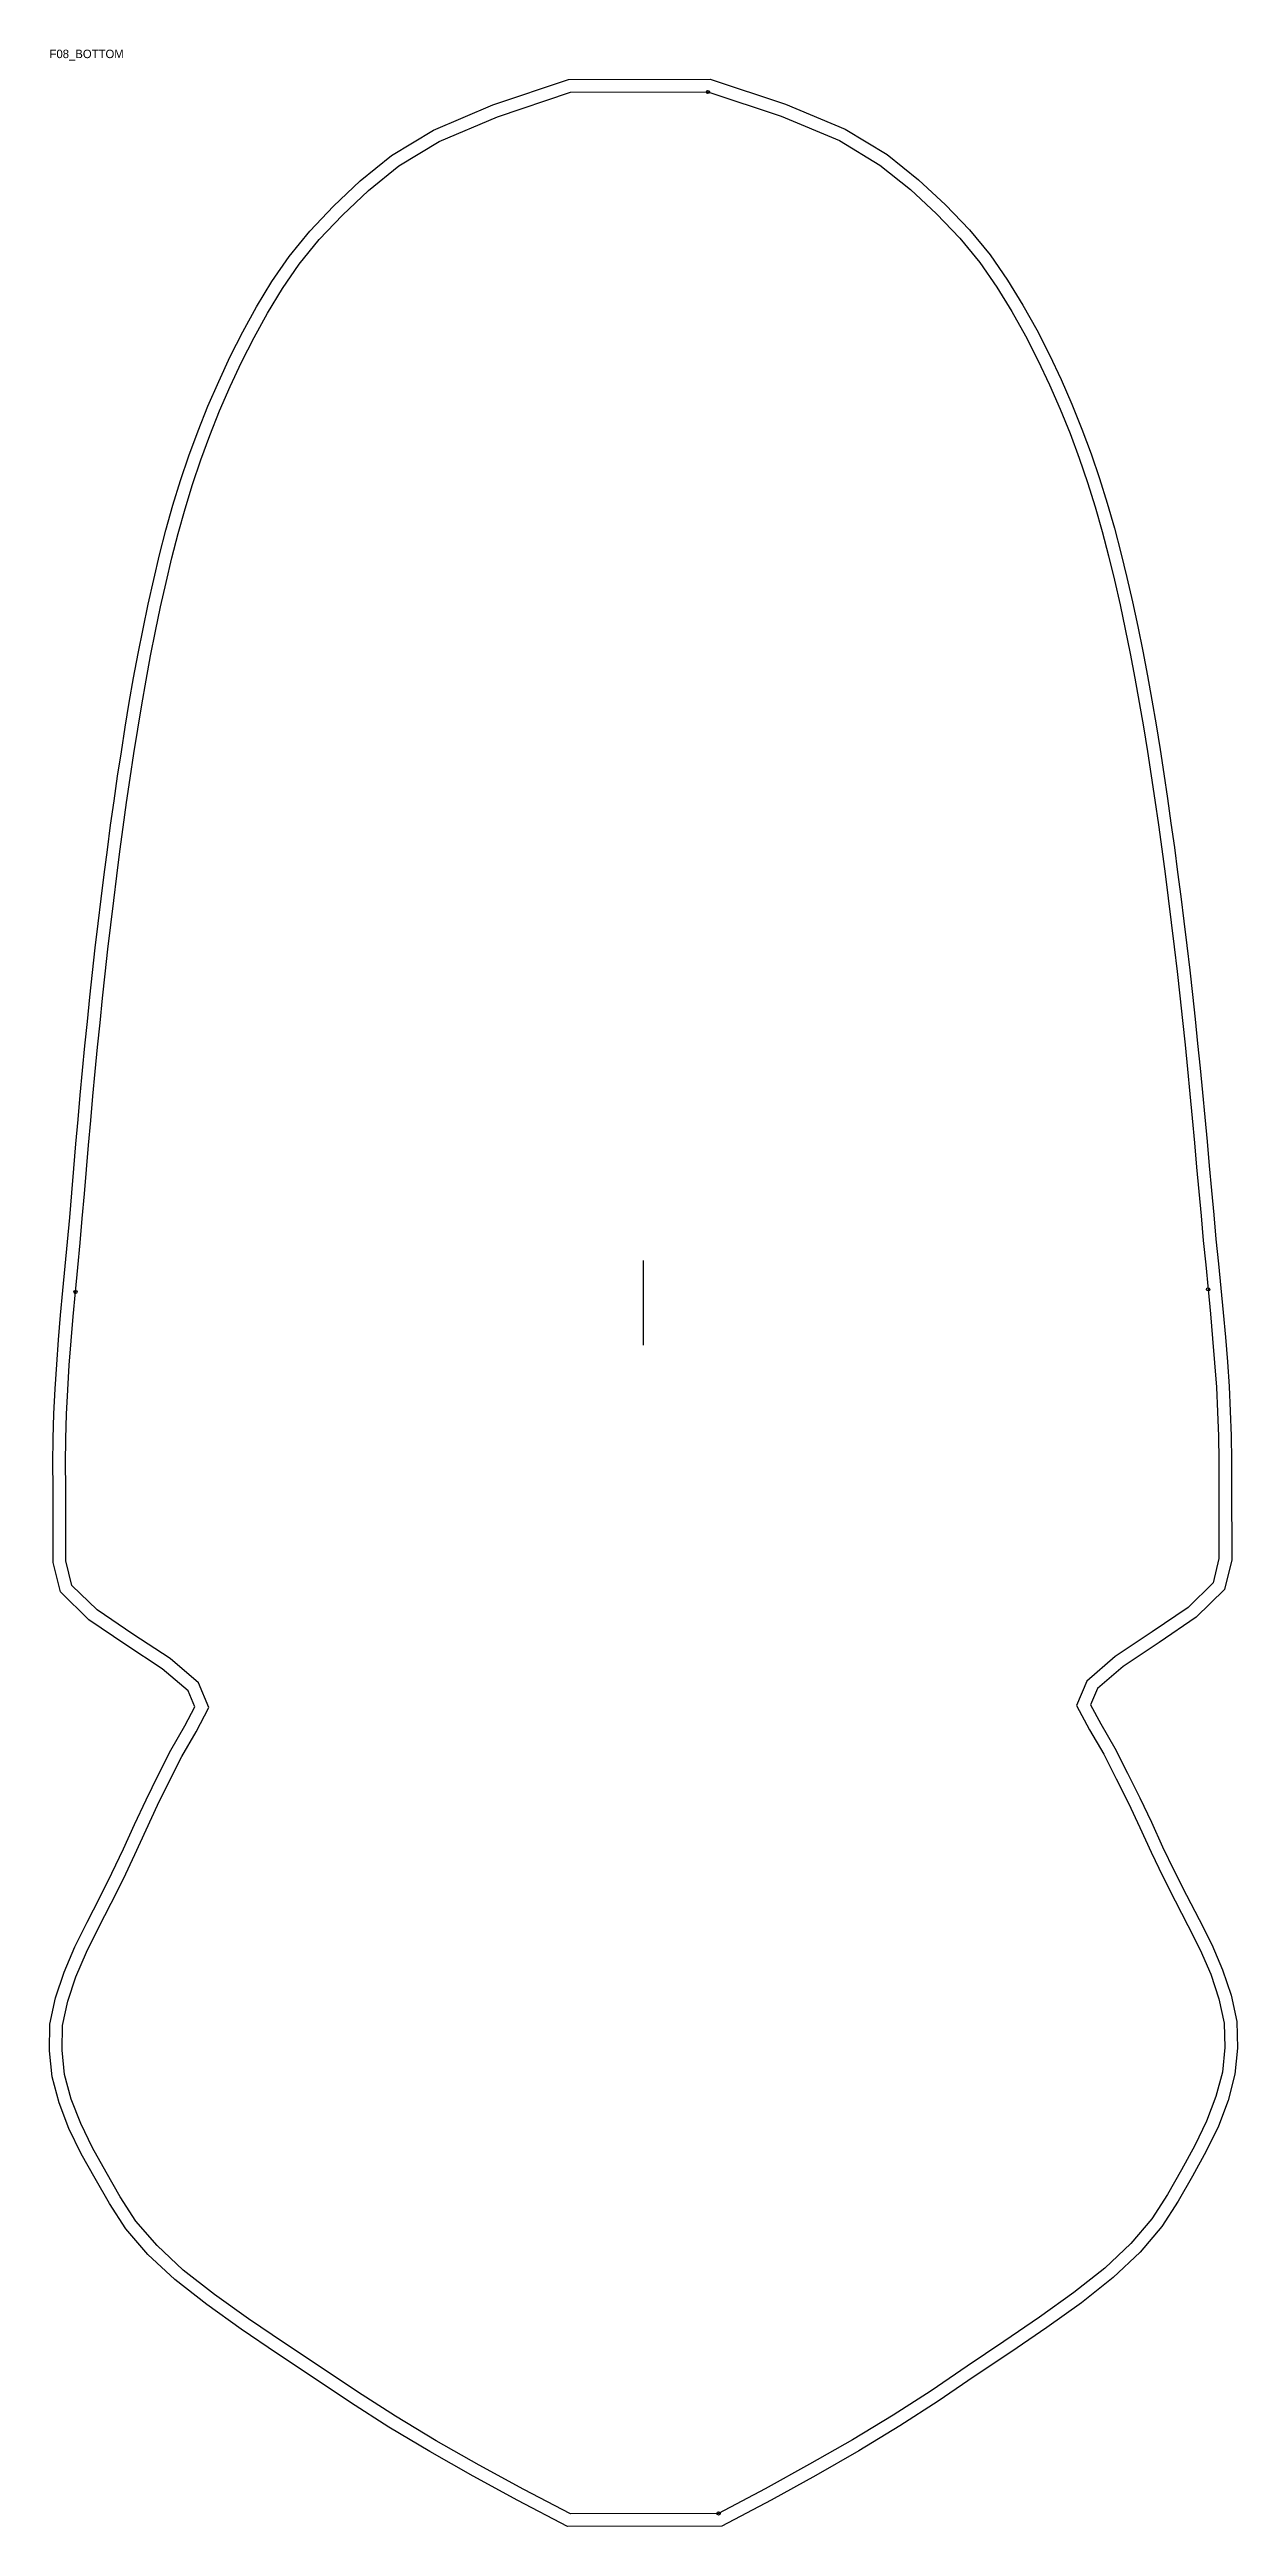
# Model space of a CAD drawing. Header units: millimetres. Extents: x -492 to 630, y -12 to 2330.
import ezdxf

# ---------------------------------------------------------------- set-up
doc = ezdxf.new("R2010")
doc.units = ezdxf.units.MM
for name, color, linetype in [('CUT', 1, 'Continuous'), ('GRAIN', 3, 'Continuous'), ('ID', 7, 'Continuous'), ('NOTCH', 2, 'Continuous'), ('SEAM', 5, 'Continuous')]:
    doc.layers.add(name, color=color, linetype=linetype)

msp = doc.modelspace()

# ---------------------------------------------------------------- linework, layer by layer
at = {"layer": 'CUT'}
msp.add_lwpolyline([(-2.9, -12), (-49.6, 12.5), (-92.1, 35.6), (-132.9, 58.8), (-171.6, 82), (-207.9, 105.2), (-242.3, 128.3), (-277, 151.4), (-311.1, 174.5), (-343.8, 197.8), (-373.9, 221.4), (-399.4, 245.3), (-420.3, 269.5), (-435.8, 293.5), (-449.4, 317), (-462.4, 340.5), (-474, 364.3), (-483.3, 388.5), (-489.9, 413.2), (-492.4, 437.9), (-492, 462.9), (-486.6, 487.9), (-478.6, 512.1), (-468.4, 536), (-456.9, 559.6), (-444.9, 582.8), (-433.4, 605.8), (-422.5, 628.7), (-412, 651.8), (-401.1, 675.1), (-389.7, 698.5), (-377.7, 722), (-364.5, 745.2), (-355, 763.1), (-361.5, 778.4), (-385.8, 799.2), (-420.2, 821.8), (-455.1, 845.5), (-482.1, 871.8), (-489, 899.6), (-489, 924.2), (-489.1, 947.3), (-489.1, 970.5), (-489.2, 993.6), (-489, 1017), (-488.2, 1040.3), (-487.2, 1063.7), (-485.6, 1087), (-483.9, 1110.2), (-481.9, 1133.5), (-479.7, 1156.7), (-477.6, 1179.8), (-475.4, 1202.9), (-473.3, 1226), (-471.4, 1249.1), (-469.4, 1272.2), (-467.4, 1295.4), (-465.4, 1318.6), (-463.3, 1341.7), (-461.1, 1364.9), (-458.9, 1388.1), (-456.6, 1411.3), (-454.2, 1434.4), (-451.7, 1457.6), (-449.1, 1480.8), (-446.4, 1504), (-443.6, 1527.2), (-440.7, 1550.4), (-437.7, 1573.6), (-434.6, 1596.8), (-431.4, 1620), (-428, 1643.2), (-424.5, 1666.4), (-420.9, 1689.6), (-417, 1712.9), (-412.9, 1736.1), (-408.6, 1759.4), (-404, 1782.7), (-399.1, 1805.9), (-393.9, 1829.2), (-388.3, 1852.6), (-382.3, 1876), (-375.7, 1899.4), (-368.5, 1922.8), (-360.6, 1946.2), (-352, 1969.7), (-342.7, 1993.2), (-332.5, 2016.6), (-321.6, 2040.1), (-309.7, 2063.6), (-296.7, 2087.2), (-282.3, 2110.9), (-265.9, 2134.7), (-246.5, 2158.6), (-224.1, 2182.4), (-198.8, 2206.1), (-169.1, 2230.1), (-129.5, 2254.2), (-73.3, 2278), (-2, 2302), (131.9, 2302.3), (203.3, 2278.6), (259.7, 2255), (299.4, 2231.1), (329.1, 2207.3), (354.5, 2183.6), (377.1, 2160), (396.6, 2136.2), (413.1, 2112.4), (427.6, 2088.8), (440.7, 2065.3), (452.7, 2041.8), (463.7, 2018.4), (474, 1995), (483.4, 1971.5), (492.1, 1948.1), (500.1, 1924.7), (507.4, 1901.3), (514.1, 1877.9), (520.2, 1854.6), (525.9, 1831.2), (531.2, 1808), (536.2, 1784.7), (540.9, 1761.5), (545.3, 1738.2), (549.5, 1715), (553.5, 1691.7), (557.3, 1668.5), (560.9, 1645.3), (564.3, 1622.1), (567.6, 1598.9), (570.8, 1575.8), (573.9, 1552.6), (576.9, 1529.4), (579.8, 1506.2), (582.6, 1483.1), (585.3, 1459.9), (587.9, 1436.7), (590.4, 1413.5), (592.8, 1390.4), (595.2, 1367.2), (597.4, 1344), (599.6, 1320.9), (601.8, 1297.7), (603.8, 1274.6), (605.9, 1251.5), (608, 1228.4), (610.1, 1205.3), (612.4, 1182.2), (614.7, 1159), (616.9, 1135.9), (619, 1112.6), (620.9, 1089.4), (622.5, 1066.1), (623.6, 1042.8), (624.5, 1019.4), (624.8, 996.1), (624.9, 972.9), (624.9, 949.8), (625, 926.6), (625, 902), (618.3, 874.2), (591.4, 847.8), (556.6, 824), (522.3, 801.1), (498.1, 780.3), (491.7, 765), (501.2, 747.1), (514.6, 723.9), (526.6, 700.5), (538.2, 677.2), (549.1, 653.9), (559.7, 630.8), (570.7, 607.9), (582.3, 585), (594.4, 561.9), (606.1, 538.4), (616.4, 514.5), (624.5, 490.3), (629.9, 465.4), (630.4, 440.4), (628.1, 415.6), (621.6, 390.9), (612.4, 366.7), (600.9, 342.8), (588, 319.2), (574.5, 295.7), (559.1, 271.6), (538.4, 247.3), (513, 223.3), (483, 199.6), (450.3, 176.2), (416.4, 152.9), (381.7, 129.7), (347.5, 106.4), (311.2, 83), (272.6, 59.6), (232, 36.3), (189.6, 13), (143, -11.7), (-2.9, -12)], close=True, dxfattribs=at)
at = {"layer": 'GRAIN'}
msp.add_line((69, 1105.1), (69, 1185.1), dxfattribs=at)
at = {"layer": 'NOTCH'}
for centre in [(130, 2290.3), (-467.8, 1155.5), (602.7, 1157.9), (140, 0.3)]:
    msp.add_circle(centre, 1.5, dxfattribs=at)
at = {"layer": 'SEAM'}
msp.add_lwpolyline([(0, 0), (-44, 23), (-86.3, 46.1), (-126.8, 69.1), (-165.3, 92.2), (-201.3, 115.2), (-235.6, 138.3), (-270.3, 161.3), (-304.2, 184.4), (-336.6, 207.4), (-366.1, 230.5), (-390.8, 253.6), (-410.7, 276.7), (-425.5, 299.8), (-439, 322.9), (-451.7, 346), (-462.9, 369.1), (-471.8, 392.2), (-478.1, 415.3), (-480.3, 438.4), (-480, 461.6), (-475, 484.7), (-467.4, 507.9), (-457.5, 531), (-446.1, 554.2), (-434.2, 577.3), (-422.6, 600.5), (-411.6, 623.6), (-401.1, 646.8), (-390.3, 670), (-379, 693.1), (-367.2, 716.3), (-353.9, 739.4), (-341.8, 762.6), (-351.5, 785.7), (-378.5, 808.8), (-413.6, 831.8), (-447.5, 854.9), (-471.3, 878), (-477, 901.1), (-477, 924.2), (-477.1, 947.3), (-477.1, 970.5), (-477.2, 993.6), (-477, 1016.7), (-476.2, 1039.9), (-475.2, 1063), (-473.7, 1086.1), (-471.9, 1109.3), (-469.9, 1132.4), (-467.8, 1155.5), (-465.6, 1178.7), (-463.4, 1201.8), (-461.4, 1225), (-459.4, 1248.1), (-457.4, 1271.2), (-455.5, 1294.4), (-453.4, 1317.5), (-451.3, 1340.6), (-449.2, 1363.8), (-446.9, 1386.9), (-444.6, 1410), (-442.2, 1433.2), (-439.7, 1456.3), (-437.2, 1479.5), (-434.5, 1502.6), (-431.7, 1525.7), (-428.8, 1548.9), (-425.8, 1572), (-422.7, 1595.1), (-419.5, 1618.3), (-416.2, 1641.4), (-412.7, 1664.6), (-409, 1687.7), (-405.2, 1710.8), (-401.1, 1734), (-396.8, 1757.1), (-392.2, 1780.3), (-387.4, 1803.4), (-382.2, 1826.5), (-376.7, 1849.7), (-370.7, 1872.8), (-364.2, 1896), (-357.1, 1919.1), (-349.3, 1942.3), (-340.8, 1965.4), (-331.6, 1988.6), (-321.6, 2011.7), (-310.8, 2034.9), (-299.1, 2058), (-286.3, 2081.2), (-272.3, 2104.4), (-256.3, 2127.5), (-237.5, 2150.7), (-215.6, 2173.9), (-190.9, 2197.1), (-162.2, 2220.3), (-124.1, 2243.5), (-69, 2266.7), (0, 2290), (130, 2290.3), (199.1, 2267.3), (254.3, 2244.3), (292.5, 2221.2), (321.3, 2198.2), (346.1, 2175.1), (368.1, 2152), (387, 2128.9), (403.1, 2105.8), (417.2, 2082.7), (430.1, 2059.6), (441.9, 2036.5), (452.8, 2013.4), (462.9, 1990.3), (472.2, 1967.2), (480.8, 1944.1), (488.7, 1921), (495.9, 1897.9), (502.5, 1874.7), (508.6, 1851.6), (514.2, 1828.5), (519.5, 1805.4), (524.4, 1782.3), (529.1, 1759.1), (533.5, 1736), (537.7, 1712.9), (541.7, 1689.8), (545.4, 1666.6), (549, 1643.5), (552.4, 1620.4), (555.7, 1597.3), (558.9, 1574.2), (562, 1551), (565, 1527.9), (567.9, 1504.8), (570.7, 1481.7), (573.4, 1458.5), (576, 1435.4), (578.5, 1412.3), (580.9, 1389.2), (583.2, 1366), (585.5, 1342.9), (587.7, 1319.8), (589.8, 1296.6), (591.9, 1273.5), (593.9, 1250.4), (596, 1227.3), (598.2, 1204.1), (600.5, 1181), (602.7, 1157.9), (605, 1134.8), (607, 1111.6), (608.9, 1088.5), (610.5, 1065.4), (611.7, 1042.2), (612.5, 1019.1), (612.8, 996), (612.9, 972.9), (612.9, 949.7), (613, 926.6), (613, 903.5), (607.4, 880.3), (583.8, 857.1), (549.9, 833.9), (515, 810.7), (488.1, 787.5), (478.4, 764.4), (490.7, 741.3), (504.1, 718.2), (515.9, 695.1), (527.4, 672), (538.3, 648.9), (548.9, 625.7), (559.9, 602.6), (571.7, 579.5), (583.7, 556.4), (595.2, 533.3), (605.2, 510.2), (612.9, 487.1), (618, 464), (618.4, 440.8), (616.2, 417.7), (610.1, 394.6), (601.3, 371.4), (590.2, 348.3), (577.6, 325.1), (564.2, 301.9), (549.5, 278.8), (529.7, 255.6), (505.1, 232.4), (475.7, 209.2), (443.4, 186), (409.6, 162.8), (375, 139.6), (340.8, 116.4), (304.9, 93.2), (266.5, 70), (226.1, 46.8), (183.9, 23.5), (140, 0.3)], close=True, dxfattribs=at)

# ---------------------------------------------------------------- texts
at = {"layer": 'ID'}
msp.add_text('F08_BOTTOM', height=8, dxfattribs=at).set_placement((-492.4, 2322.3))

doc.saveas('drawing.dxf')
